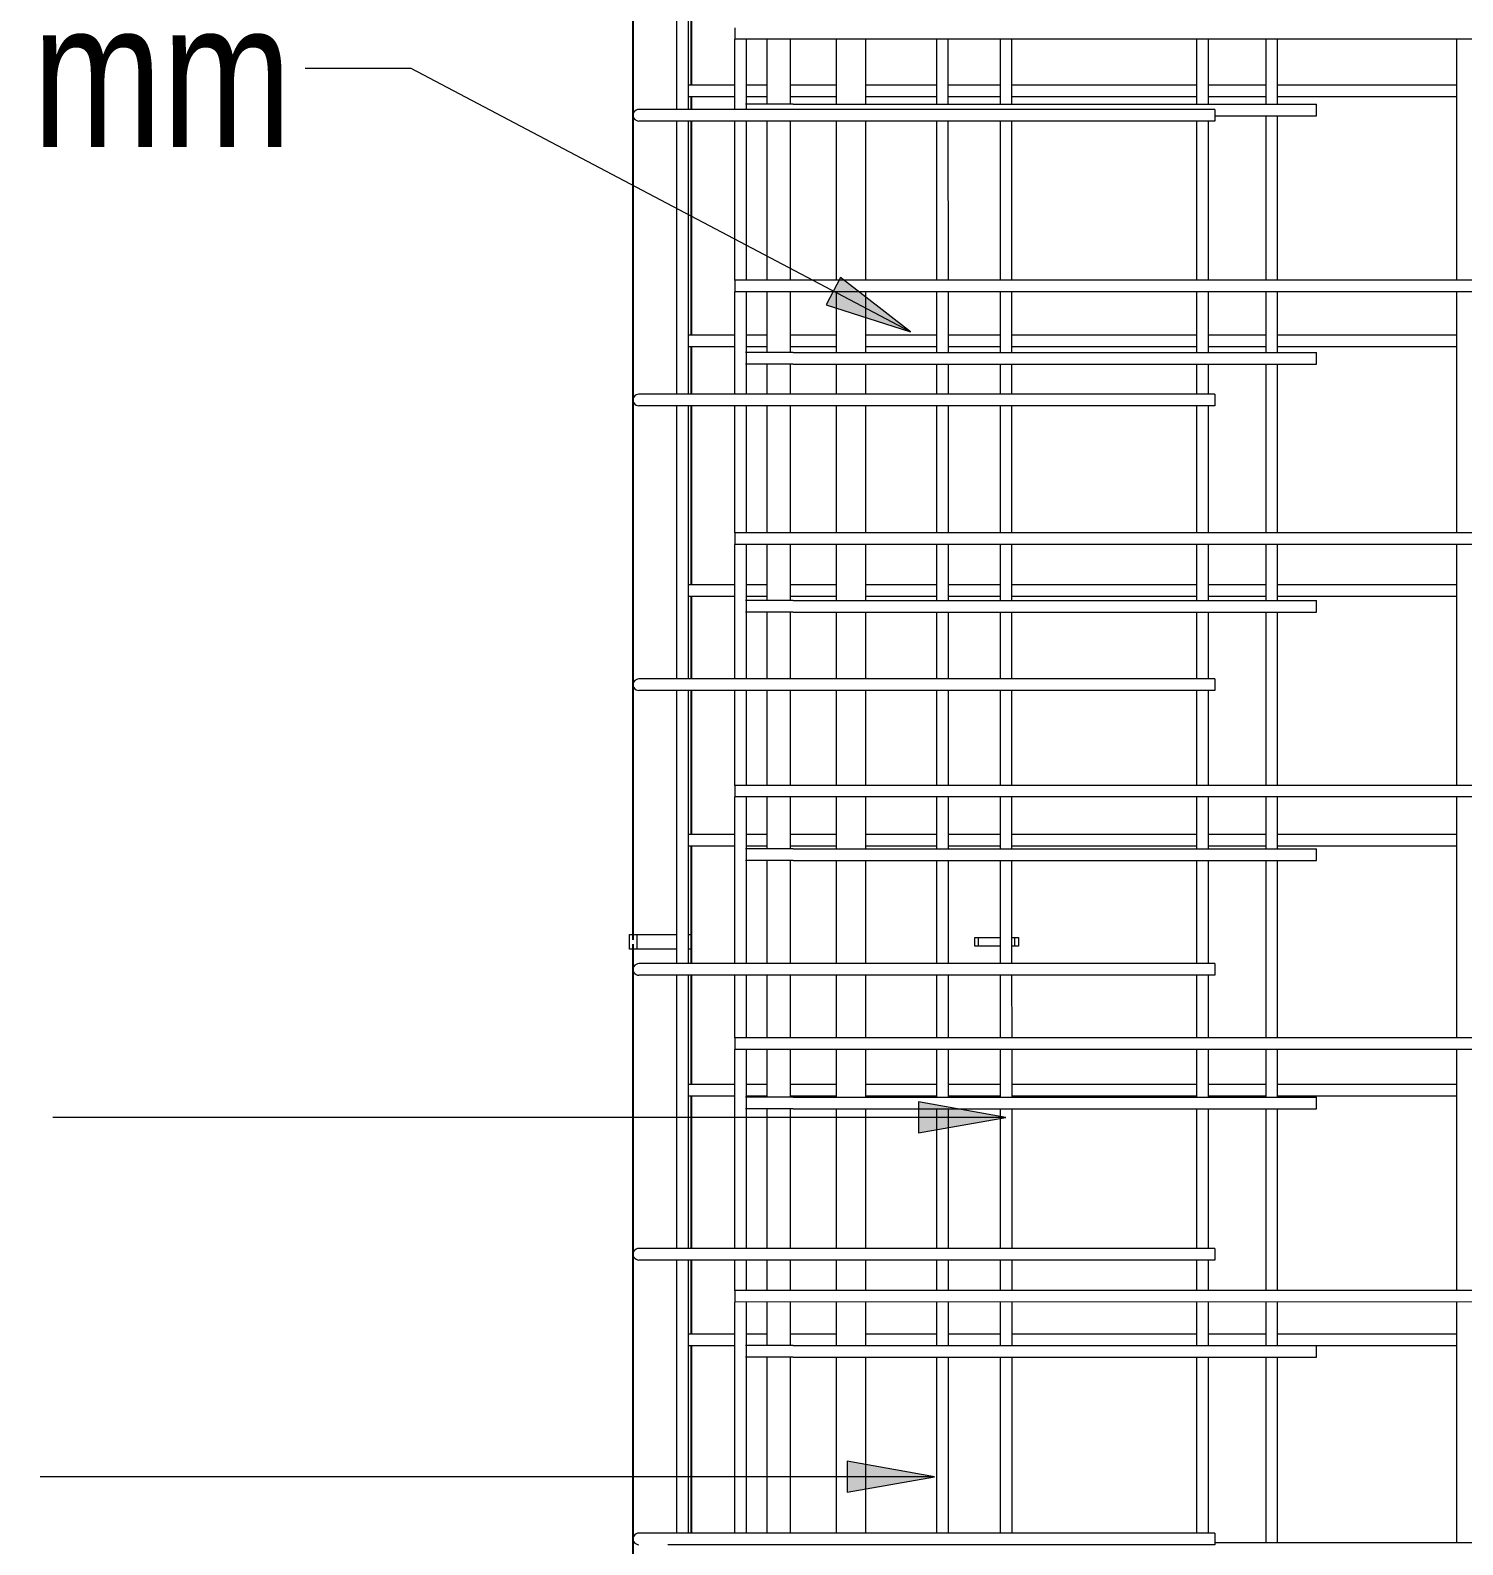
# Model space of a CAD drawing. Header units: millimetres. Extents: x -12508 to 11584, y -2169 to 13538.
# Drawn here: x -10300 to -9315, y 1246 to 2288 of the extents above; entities that cross this region are included whole.
import ezdxf

# ---------------------------------------------------------------- set-up
doc = ezdxf.new("R2010")
doc.units = ezdxf.units.MM
doc.linetypes.add('Dash', pattern=[6.36, 3.18, -3.18])
for name, color, linetype, lineweight in [('A-GENM', 13, 'Continuous', 18), ('A-WALL', 113, 'Continuous', 25), ('A-WALL-HDLN', 110, 'Dash', 25), ('S-RBAR', 171, 'Continuous', 18), ('S-RBAR-IDEN', 171, 'Continuous', 9)]:
    doc.layers.add(name, color=color, linetype=linetype, lineweight=lineweight)
doc.styles.add('Nirmala UI Semilight', font='NirmalaS.ttf', dxfattribs={"width": 0.8, "height": 100})

# ---------------------------------------------------------------- blocks, each defined once
blk = doc.blocks.new('RR spread anchor face based - RR-SA-1_4-160-1726851-Elevation Front 1')
at = {"layer": 'A-GENM'}
for p, q in [((-9650.6, 627.8), (-9648.1, 627.8)), ((-9650.6, 621.8), (-9650.6, 627.8)), ((-9648.1, 627.8), (-9632.9, 627.8)), ((-9648.1, 621.8), (-9648.1, 627.8)), ((-9624.9, 627.8), (-9623.1, 627.8)), ((-9623.1, 627.8), (-9620.6, 627.8)), ((-9623.1, 621.8), (-9623.1, 627.8)), ((-9620.6, 627.8), (-9620.6, 621.8)), ((-9648.1, 621.8), (-9650.6, 621.8)), ((-9632.9, 621.8), (-9648.1, 621.8)), ((-9623.1, 621.8), (-9624.9, 621.8)), ((-9620.6, 621.8), (-9623.1, 621.8))]:
    blk.add_line(p, q, dxfattribs=at)
blk = doc.blocks.new('RR spread anchor face based - RR-SA-2_5-250-V3-Elevation Front 1')
at = {"layer": 'A-GENM'}
for p, q in [((-9888.1, 3035.8), (-9883.1, 3035.8)), ((-9888.1, 3025.8), (-9888.1, 3035.8)), ((-9883.1, 3035.8), (-9855.6, 3035.8)), ((-9883.1, 3035.8), (-9883.1, 3025.8)), ((-9847.6, 3035.8), (-9845.6, 3035.8)), ((-9883.1, 3025.8), (-9888.1, 3025.8)), ((-9855.6, 3025.8), (-9883.1, 3025.8)), ((-9845.6, 3025.8), (-9847.6, 3025.8))]:
    blk.add_line(p, q, dxfattribs=at)

msp = doc.modelspace()

# ---------------------------------------------------------------- hatches: boundary and pattern name
at = {"layer": 'S-RBAR-IDEN'}
for points in [[(-9694.9, 2080.2), (-9743, 2117.6), (-9752.9, 2098.9)], [(-9629.2, 1540.1), (-9689.2, 1550.7), (-9689.2, 1529.5)], [(-9678.3, 1293), (-9738.3, 1303.6), (-9738.3, 1282.4)]]:
    msp.add_hatch(color=256, dxfattribs=at).paths.add_polyline_path(points)

# ---------------------------------------------------------------- linework, layer by layer
at = {"layer": 'A-WALL'}
for p, q in [((-9885.6, 1665.8), (-9885.6, 3025.8)), ((-9845.6, 2413.5), (-9845.6, 2249.8)), ((-9845.6, 2241.8), (-9845.6, 2233.2)), ((-9845.6, 2225.2), (-9845.6, 2078)), ((-9845.6, 2070), (-9845.6, 2037.4)), ((-9845.6, 2029.4), (-9845.6, 1906.2)), ((-9845.6, 1898.2), (-9845.6, 1841.6)), ((-9845.6, 1833.6), (-9845.6, 1734.5)), ((-9845.6, 1726.5), (-9845.6, 1645.8)), ((-9885.6, 629.8), (-9885.6, 1655.8)), ((-9845.6, 1637.8), (-9845.6, 1562.7)), ((-9845.6, 1554.7), (-9845.6, 1450)), ((-9845.6, 1442), (-9845.6, 1391)), ((-9845.6, 1383), (-9845.6, 1254.2))]:
    msp.add_line(p, q, dxfattribs=at)
at = {"layer": 'A-WALL-HDLN'}
msp.add_line((-9885.6, 1655.9), (-9885.6, 1665.8), dxfattribs=at)
at = {"layer": 'S-RBAR'}
for p, q in [((-9855.6, 2233.2), (-9855.6, 2421)), ((-9847.6, 2233.2), (-9847.6, 2421)), ((-9815.6, 2289.4), (-9815.6, 2281.4)), ((-9815.6, 2233.2), (-9815.6, 2281.4)), ((-8637.5, 2281.4), (-9815.6, 2281.4)), ((-9807.6, 2233.2), (-9807.6, 2281.4)), ((-9793.4, 2236.8), (-9793.4, 2281.4)), ((-9777.4, 2236.8), (-9777.4, 2281.4)), ((-9745.6, 2236.8), (-9745.6, 2281.4)), ((-9725.6, 2236.8), (-9725.6, 2281.4)), ((-9676.8, 2236.8), (-9676.8, 2281.4)), ((-9668.8, 2236.8), (-9668.8, 2281.4)), ((-9633, 2236.8), (-9633, 2281.4)), ((-9625, 2236.8), (-9625, 2281.4)), ((-9497.9, 2236.8), (-9497.9, 2281.4)), ((-9489.9, 2236.8), (-9489.9, 2281.4)), ((-9450.3, 2236.8), (-9450.3, 2281.4)), ((-9442.3, 2236.8), (-9442.3, 2281.4)), ((-9319, 2115.7), (-9319, 2281.4)), ((-9815.6, 2249.8), (-9847.6, 2249.8)), ((-9793.4, 2249.8), (-9807.6, 2249.8)), ((-9745.6, 2249.8), (-9777.4, 2249.8)), ((-9676.8, 2249.8), (-9725.6, 2249.8)), ((-9633, 2249.8), (-9668.8, 2249.8)), ((-9497.9, 2249.8), (-9625, 2249.8)), ((-9450.3, 2249.8), (-9489.9, 2249.8)), ((-9319, 2249.8), (-9442.3, 2249.8)), ((-9815.6, 2241.8), (-9847.6, 2241.8)), ((-9793.4, 2241.8), (-9807.6, 2241.8)), ((-9745.6, 2241.8), (-9777.4, 2241.8)), ((-9676.8, 2241.8), (-9725.6, 2241.8)), ((-9633, 2241.8), (-9668.8, 2241.8)), ((-9497.9, 2241.8), (-9625, 2241.8)), ((-9450.3, 2241.8), (-9489.9, 2241.8)), ((-9319, 2241.8), (-9442.3, 2241.8)), ((-9485.6, 2233.2), (-9861.6, 2233.2)), ((-9775.6, 2236.8), (-9415.6, 2236.8)), ((-9485.6, 2233.2), (-9485.6, 2225.2)), ((-9485.6, 2228.8), (-9415.6, 2228.8)), ((-9450.3, 2115.7), (-9450.3, 2228.8)), ((-9442.3, 2115.7), (-9442.3, 2228.8)), ((-9415.6, 2228.8), (-9415.6, 2236.8)), ((-9485.6, 2225.2), (-9861.6, 2225.2)), ((-9855.6, 2037.4), (-9855.6, 2225.2)), ((-9847.6, 2037.4), (-9847.6, 2225.2)), ((-9815.6, 2115.7), (-9815.6, 2225.2)), ((-9807.6, 2115.7), (-9807.6, 2225.2)), ((-9793.4, 2115.7), (-9793.4, 2225.2)), ((-9777.4, 2115.7), (-9777.4, 2225.2)), ((-9745.6, 2115.7), (-9745.6, 2225.2)), ((-9725.6, 2115.7), (-9725.6, 2225.2)), ((-9676.7, 2115.7), (-9676.8, 2225.2)), ((-9668.7, 2115.7), (-9668.8, 2225.2)), ((-9633, 2115.7), (-9633, 2225.2)), ((-9625, 2115.7), (-9625, 2225.2)), ((-9497.9, 2115.7), (-9497.9, 2225.2)), ((-9489.9, 2115.7), (-9489.9, 2225.2)), ((-8637.5, 2115.7), (-9815.6, 2115.7)), ((-9815.6, 2115.7), (-9815.6, 2107.7)), ((-9815.6, 2037.4), (-9815.6, 2107.7)), ((-8637.5, 2107.7), (-9815.6, 2107.7)), ((-9807.6, 2037.4), (-9807.6, 2107.7)), ((-9793.4, 2066.1), (-9793.4, 2107.7)), ((-9777.4, 2066.1), (-9777.4, 2107.7)), ((-9745.6, 2066.1), (-9745.6, 2107.7)), ((-9725.6, 2066.1), (-9725.6, 2107.7)), ((-9676.7, 2066.1), (-9676.7, 2107.7)), ((-9668.7, 2066.1), (-9668.7, 2107.7)), ((-9633, 2066.1), (-9633, 2107.7)), ((-9625, 2066.1), (-9625, 2107.7)), ((-9497.9, 2066.1), (-9497.9, 2107.7)), ((-9489.9, 2066.1), (-9489.9, 2107.7)), ((-9450.3, 2066.1), (-9450.3, 2107.7)), ((-9442.3, 2066.1), (-9442.3, 2107.7)), ((-9319, 1942.1), (-9319, 2107.7)), ((-9815.6, 2078), (-9847.6, 2078)), ((-9793.4, 2078), (-9807.6, 2078)), ((-9745.6, 2078), (-9777.4, 2078)), ((-9676.7, 2078), (-9725.6, 2078)), ((-9633, 2078), (-9668.7, 2078)), ((-9497.9, 2078), (-9625, 2078)), ((-9450.3, 2078), (-9489.9, 2078)), ((-9319, 2078), (-9442.3, 2078)), ((-9815.6, 2070), (-9847.6, 2070)), ((-9793.4, 2070), (-9807.6, 2070)), ((-9745.6, 2070), (-9777.4, 2070)), ((-9775.6, 2066.1), (-9415.6, 2066.1)), ((-9676.7, 2070), (-9725.6, 2070)), ((-9633, 2070), (-9668.7, 2070)), ((-9497.9, 2070), (-9625, 2070)), ((-9450.3, 2070), (-9489.9, 2070)), ((-9319, 2070), (-9442.3, 2070)), ((-9415.6, 2058.1), (-9415.6, 2066.1)), ((-9793.4, 2037.4), (-9793.4, 2058.1)), ((-9777.4, 2037.4), (-9777.4, 2058.1)), ((-9775.6, 2058.1), (-9415.6, 2058.1)), ((-9745.6, 2037.4), (-9745.6, 2058.1)), ((-9725.6, 2037.4), (-9725.6, 2058.1)), ((-9676.7, 2037.4), (-9676.7, 2058.1)), ((-9668.7, 2037.4), (-9668.7, 2058.1)), ((-9633, 2037.4), (-9633, 2058.1)), ((-9625, 2037.4), (-9625, 2058.1)), ((-9497.9, 2037.4), (-9497.9, 2058.1)), ((-9489.9, 2037.4), (-9489.9, 2058.1)), ((-9450.3, 1942.1), (-9450.3, 2058.1)), ((-9442.3, 1942.1), (-9442.3, 2058.1)), ((-9485.6, 2037.4), (-9861.6, 2037.4)), ((-9485.6, 2037.4), (-9485.6, 2029.4)), ((-9485.6, 2029.4), (-9861.6, 2029.4)), ((-9855.6, 1841.6), (-9855.6, 2029.4)), ((-9847.6, 1841.6), (-9847.6, 2029.4)), ((-9815.6, 1942.1), (-9815.6, 2029.4)), ((-9807.6, 1942.1), (-9807.6, 2029.4)), ((-9793.4, 1942.1), (-9793.4, 2029.4)), ((-9777.4, 1942.1), (-9777.4, 2029.4)), ((-9745.6, 1942.1), (-9745.6, 2029.4)), ((-9725.6, 1942.1), (-9725.6, 2029.4)), ((-9676.7, 1942.1), (-9676.7, 2029.4)), ((-9668.7, 1942.1), (-9668.7, 2029.4)), ((-9633, 1942.1), (-9633, 2029.4)), ((-9625, 1942.1), (-9625, 2029.4)), ((-9497.9, 1942.1), (-9497.9, 2029.4)), ((-9489.9, 1942.1), (-9489.9, 2029.4)), ((-8637.5, 1942.1), (-9815.6, 1942.1)), ((-9815.6, 1942.1), (-9815.6, 1934.1)), ((-9815.6, 1841.6), (-9815.6, 1934.1)), ((-8637.5, 1934.1), (-9815.6, 1934.1)), ((-9807.6, 1841.6), (-9807.6, 1934.1)), ((-9793.4, 1895.4), (-9793.4, 1934.1)), ((-9777.4, 1895.4), (-9777.4, 1934.1)), ((-9745.6, 1895.4), (-9745.6, 1934.1)), ((-9725.6, 1895.4), (-9725.6, 1934.1)), ((-9676.7, 1895.4), (-9676.7, 1934.1)), ((-9668.7, 1895.4), (-9668.7, 1934.1)), ((-9633, 1895.4), (-9633, 1934.1)), ((-9625, 1895.4), (-9625, 1934.1)), ((-9497.9, 1895.4), (-9497.9, 1934.1)), ((-9489.9, 1895.4), (-9489.9, 1934.1)), ((-9450.3, 1895.4), (-9450.3, 1934.1)), ((-9442.3, 1895.4), (-9442.3, 1934.1)), ((-9319, 1768.4), (-9319, 1934.1)), ((-9815.6, 1906.2), (-9847.6, 1906.2)), ((-9793.4, 1906.2), (-9807.6, 1906.2)), ((-9745.6, 1906.2), (-9777.4, 1906.2)), ((-9676.7, 1906.2), (-9725.6, 1906.2)), ((-9633, 1906.2), (-9668.7, 1906.2)), ((-9497.9, 1906.2), (-9625, 1906.2)), ((-9450.3, 1906.2), (-9489.9, 1906.2)), ((-9319, 1906.2), (-9442.3, 1906.2)), ((-9815.6, 1898.2), (-9847.6, 1898.2)), ((-9793.4, 1898.2), (-9807.6, 1898.2)), ((-9745.6, 1898.2), (-9777.4, 1898.2)), ((-9775.6, 1895.4), (-9415.6, 1895.4)), ((-9676.7, 1898.2), (-9725.6, 1898.2)), ((-9633, 1898.2), (-9668.7, 1898.2)), ((-9497.9, 1898.2), (-9625, 1898.2)), ((-9450.3, 1898.2), (-9489.9, 1898.2)), ((-9319, 1898.2), (-9442.3, 1898.2)), ((-9415.6, 1887.4), (-9415.6, 1895.4)), ((-9793.4, 1841.6), (-9793.4, 1887.4)), ((-9777.4, 1841.6), (-9777.4, 1887.4)), ((-9775.6, 1887.4), (-9415.6, 1887.4)), ((-9745.6, 1841.6), (-9745.6, 1887.4)), ((-9725.6, 1841.6), (-9725.6, 1887.4)), ((-9676.7, 1841.6), (-9676.7, 1887.4)), ((-9668.7, 1841.6), (-9668.7, 1887.4)), ((-9633, 1841.6), (-9633, 1887.4)), ((-9625, 1841.6), (-9625, 1887.4)), ((-9497.9, 1841.6), (-9497.9, 1887.4)), ((-9489.9, 1841.6), (-9489.9, 1887.4)), ((-9450.3, 1768.4), (-9450.3, 1887.4)), ((-9442.3, 1768.4), (-9442.3, 1887.4)), ((-9485.6, 1841.6), (-9861.6, 1841.6)), ((-9485.6, 1833.6), (-9861.6, 1833.6)), ((-9855.6, 1645.8), (-9855.6, 1833.6)), ((-9847.6, 1645.8), (-9847.6, 1833.6)), ((-9815.6, 1768.4), (-9815.6, 1833.6)), ((-9807.6, 1768.4), (-9807.6, 1833.6)), ((-9793.4, 1768.4), (-9793.4, 1833.6)), ((-9777.4, 1768.4), (-9777.4, 1833.6)), ((-9745.6, 1768.4), (-9745.6, 1833.6)), ((-9725.6, 1768.4), (-9725.6, 1833.6)), ((-9676.7, 1768.4), (-9676.7, 1833.6)), ((-9668.7, 1768.4), (-9668.7, 1833.6)), ((-9633, 1768.4), (-9633, 1833.6)), ((-9625, 1768.4), (-9625, 1833.6)), ((-9497.9, 1768.4), (-9497.9, 1833.6)), ((-9489.9, 1768.4), (-9489.9, 1833.6)), ((-9485.6, 1841.6), (-9485.6, 1833.6)), ((-8637.5, 1768.4), (-9815.6, 1768.4)), ((-9815.6, 1768.4), (-9815.6, 1760.4)), ((-9815.6, 1645.8), (-9815.6, 1760.4)), ((-8644.4, 1760.4), (-9815.6, 1760.4)), ((-9807.6, 1645.8), (-9807.6, 1760.4)), ((-9793.4, 1724.7), (-9793.4, 1760.4)), ((-9777.4, 1724.7), (-9777.4, 1760.4)), ((-9745.6, 1724.7), (-9745.6, 1760.4)), ((-9725.6, 1724.7), (-9725.6, 1760.4)), ((-9676.7, 1724.7), (-9676.7, 1760.4)), ((-9668.7, 1724.7), (-9668.7, 1760.4)), ((-9633, 1724.7), (-9633, 1760.4)), ((-9625, 1724.7), (-9625, 1760.4)), ((-9497.9, 1724.7), (-9497.9, 1760.4)), ((-9489.9, 1724.7), (-9489.9, 1760.4)), ((-9450.3, 1724.7), (-9450.3, 1760.4)), ((-9442.3, 1724.7), (-9442.3, 1760.4)), ((-9319, 1594.8), (-9319, 1760.4)), ((-9815.6, 1734.5), (-9847.6, 1734.5)), ((-9793.4, 1734.5), (-9807.6, 1734.5)), ((-9745.6, 1734.5), (-9777.4, 1734.5)), ((-9676.7, 1734.5), (-9725.6, 1734.5)), ((-9633, 1734.5), (-9668.7, 1734.5)), ((-9497.9, 1734.5), (-9625, 1734.5)), ((-9450.3, 1734.5), (-9489.9, 1734.5)), ((-9319, 1734.5), (-9442.3, 1734.5)), ((-9815.6, 1726.5), (-9847.6, 1726.5)), ((-9793.4, 1726.5), (-9807.6, 1726.5)), ((-9745.6, 1726.5), (-9777.4, 1726.5)), ((-9775.6, 1724.7), (-9415.6, 1724.7)), ((-9676.7, 1726.5), (-9725.6, 1726.5)), ((-9633, 1726.5), (-9668.7, 1726.5)), ((-9497.9, 1726.5), (-9625, 1726.5)), ((-9450.3, 1726.5), (-9489.9, 1726.5)), ((-9319, 1726.5), (-9442.3, 1726.5)), ((-9415.6, 1716.7), (-9415.6, 1724.7)), ((-9793.4, 1645.8), (-9793.4, 1716.7)), ((-9777.4, 1645.8), (-9777.4, 1716.7)), ((-9775.6, 1716.7), (-9415.6, 1716.7)), ((-9745.6, 1645.8), (-9745.6, 1716.7)), ((-9725.6, 1645.8), (-9725.6, 1716.7)), ((-9676.7, 1645.8), (-9676.7, 1716.7)), ((-9668.7, 1645.8), (-9668.7, 1716.7)), ((-9633, 1645.8), (-9633, 1716.7)), ((-9625, 1645.8), (-9625, 1716.7)), ((-9497.9, 1645.8), (-9497.9, 1716.7)), ((-9489.9, 1645.8), (-9489.9, 1716.7)), ((-9450.3, 1594.8), (-9450.3, 1716.7)), ((-9442.3, 1594.8), (-9442.3, 1716.7)), ((-9485.6, 1645.8), (-9861.6, 1645.8)), ((-9485.6, 1645.8), (-9485.6, 1637.8)), ((-9485.6, 1637.8), (-9861.6, 1637.8)), ((-9855.6, 1450), (-9855.6, 1637.8)), ((-9847.6, 1450), (-9847.6, 1637.8)), ((-9815.6, 1594.8), (-9815.6, 1637.8)), ((-9807.6, 1594.8), (-9807.6, 1637.8)), ((-9793.4, 1594.8), (-9793.4, 1637.8)), ((-9777.4, 1594.8), (-9777.4, 1637.8)), ((-9745.6, 1594.8), (-9745.6, 1637.8)), ((-9725.6, 1594.8), (-9725.6, 1637.8)), ((-9676.7, 1594.8), (-9676.7, 1637.8)), ((-9668.7, 1594.8), (-9668.7, 1637.8)), ((-9632.9, 1594.8), (-9633, 1637.8)), ((-9624.9, 1594.8), (-9625, 1637.8)), ((-9497.9, 1594.8), (-9497.9, 1637.8)), ((-9489.9, 1594.8), (-9489.9, 1637.8)), ((-8781.6, 1594.8), (-9815.6, 1594.8)), ((-9815.6, 1594.8), (-9815.6, 1586.8)), ((-9815.6, 1450), (-9815.6, 1586.8)), ((-8637.5, 1586.8), (-9815.6, 1586.8)), ((-9807.6, 1450), (-9807.6, 1586.8)), ((-9793.4, 1554), (-9793.4, 1586.8)), ((-9777.4, 1554), (-9777.4, 1586.8)), ((-9745.6, 1554), (-9745.6, 1586.8)), ((-9725.6, 1554), (-9725.6, 1586.8)), ((-9676.7, 1554), (-9676.7, 1586.8)), ((-9668.7, 1554), (-9668.7, 1586.8)), ((-9632.9, 1554), (-9632.9, 1586.8)), ((-9624.9, 1554), (-9624.9, 1586.8)), ((-9497.9, 1554), (-9497.9, 1586.8)), ((-9489.9, 1554), (-9489.9, 1586.8)), ((-9450.3, 1554), (-9450.3, 1586.8)), ((-9442.3, 1554), (-9442.3, 1586.8)), ((-9319, 1421.1), (-9319, 1586.8)), ((-9815.6, 1562.7), (-9847.6, 1562.7)), ((-9793.4, 1562.7), (-9807.6, 1562.7)), ((-9745.6, 1562.7), (-9777.4, 1562.7)), ((-9676.7, 1562.7), (-9725.6, 1562.7)), ((-9632.9, 1562.7), (-9668.7, 1562.7)), ((-9497.9, 1562.7), (-9624.9, 1562.7)), ((-9450.3, 1562.7), (-9489.9, 1562.7)), ((-9319, 1562.7), (-9442.3, 1562.7)), ((-9815.6, 1554.7), (-9847.6, 1554.7)), ((-9793.4, 1554.7), (-9807.6, 1554.7)), ((-9745.6, 1554.7), (-9777.4, 1554.7)), ((-9775.6, 1554), (-9415.6, 1554)), ((-9676.7, 1554.7), (-9725.6, 1554.7)), ((-9632.9, 1554.7), (-9668.7, 1554.7)), ((-9497.9, 1554.7), (-9624.9, 1554.7)), ((-9450.3, 1554.7), (-9489.9, 1554.7)), ((-9319, 1554.7), (-9442.3, 1554.7)), ((-9415.6, 1546), (-9415.6, 1554)), ((-9793.4, 1450), (-9793.4, 1546)), ((-9777.4, 1450), (-9777.4, 1546)), ((-9775.6, 1546), (-9415.6, 1546)), ((-9745.6, 1450), (-9745.6, 1546)), ((-9725.6, 1450), (-9725.6, 1546)), ((-9676.7, 1450), (-9676.7, 1546)), ((-9668.7, 1450), (-9668.7, 1546)), ((-9632.9, 1450), (-9632.9, 1546)), ((-9624.9, 1450), (-9624.9, 1546)), ((-9497.9, 1450), (-9497.9, 1546)), ((-9489.9, 1450), (-9489.9, 1546)), ((-9450.3, 1421.1), (-9450.3, 1546)), ((-9442.3, 1421.1), (-9442.3, 1546)), ((-9485.6, 1450), (-9861.6, 1450)), ((-9485.6, 1450), (-9485.6, 1442)), ((-9485.6, 1442), (-9861.6, 1442)), ((-9855.6, 1254.2), (-9855.6, 1442)), ((-9847.6, 1254.2), (-9847.6, 1442)), ((-9815.6, 1421.1), (-9815.6, 1442)), ((-9807.6, 1421.1), (-9807.6, 1442)), ((-9793.4, 1421.1), (-9793.4, 1442)), ((-9777.4, 1421.1), (-9777.4, 1442)), ((-9745.6, 1421.1), (-9745.6, 1442)), ((-9725.6, 1421.1), (-9725.6, 1442)), ((-9676.7, 1421.1), (-9676.7, 1442)), ((-9668.7, 1421.1), (-9668.7, 1442)), ((-9632.9, 1421.1), (-9632.9, 1442)), ((-9624.9, 1421.1), (-9624.9, 1442)), ((-9497.9, 1421.1), (-9497.9, 1442)), ((-9489.9, 1421.1), (-9489.9, 1442)), ((-8637.5, 1421.2), (-9815.6, 1421.1)), ((-9815.6, 1421.1), (-9815.6, 1413.1)), ((-8637.5, 1413.2), (-9815.6, 1413.1)), ((-9815.6, 1254.2), (-9815.6, 1413.1)), ((-9807.6, 1254.2), (-9807.6, 1413.1)), ((-9793.4, 1383.3), (-9793.4, 1413.1)), ((-9777.4, 1383.3), (-9777.4, 1413.1)), ((-9745.6, 1383.3), (-9745.6, 1413.1)), ((-9725.6, 1383.3), (-9725.6, 1413.1)), ((-9676.7, 1383.3), (-9676.7, 1413.1)), ((-9668.7, 1383.3), (-9668.7, 1413.1)), ((-9632.9, 1383.3), (-9632.9, 1413.1)), ((-9624.9, 1383.3), (-9624.9, 1413.1)), ((-9497.9, 1383.3), (-9497.9, 1413.1)), ((-9489.9, 1383.3), (-9489.9, 1413.1)), ((-9450.3, 1383.3), (-9450.3, 1413.1)), ((-9442.3, 1383.3), (-9442.3, 1413.1)), ((-9319, 1247.5), (-9319, 1413.1)), ((-9815.6, 1391), (-9847.6, 1391)), ((-9793.4, 1391), (-9807.6, 1391)), ((-9745.6, 1391), (-9777.4, 1391)), ((-9676.7, 1391), (-9725.6, 1391)), ((-9632.9, 1391), (-9668.7, 1391)), ((-9497.9, 1391), (-9624.9, 1391)), ((-9450.3, 1391), (-9489.9, 1391)), ((-9319, 1391), (-9442.3, 1391)), ((-9815.6, 1383), (-9847.6, 1383)), ((-9793.4, 1254.2), (-9793.4, 1375.3)), ((-9777.4, 1254.2), (-9777.4, 1375.3)), ((-9775.6, 1383.3), (-9415.6, 1383.3)), ((-9775.6, 1375.3), (-9415.6, 1375.3)), ((-9745.6, 1254.2), (-9745.6, 1375.3)), ((-9725.6, 1254.2), (-9725.6, 1375.3)), ((-9676.7, 1254.2), (-9676.7, 1375.3)), ((-9668.7, 1254.2), (-9668.7, 1375.3)), ((-9632.9, 1254.2), (-9632.9, 1375.3)), ((-9624.9, 1254.2), (-9624.9, 1375.3)), ((-9497.9, 1254.2), (-9497.9, 1375.3)), ((-9489.9, 1254.2), (-9489.9, 1375.3)), ((-9450.3, 1247.5), (-9450.3, 1375.3)), ((-9442.3, 1247.5), (-9442.3, 1375.3)), ((-9415.6, 1375.3), (-9415.6, 1383.3)), ((-9319, 1383), (-9415.6, 1383)), ((-9485.6, 1254.2), (-9861.6, 1254.2)), ((-9485.6, 1254.2), (-9485.6, 1246.2)), ((-9485.6, 1246.2), (-9861.6, 1246.2)), ((-8637.5, 1247.5), (-9485.6, 1247.5))]:
    msp.add_line(p, q, dxfattribs=at)
for centre in [(-9881.6, 2229.2), (-9881.6, 2033.4), (-9881.6, 1837.6), (-9881.6, 1641.8), (-9881.6, 1446), (-9881.6, 1250.2)]:
    msp.add_arc(centre, 4, 90.0006, 270.0006, dxfattribs=at)
for centre, major_axis, end_param in [((-9861.6, 2233.2), (20, 0), 3.141581), ((-9775.6, 2236.8), (36, 0), 2.707331), ((-9861.6, 2225.2), (20, 0), 3.141581), ((-9775.6, 2066.1), (36, 0), 2.707331), ((-9775.6, 2058.1), (36, 0), 2.707331), ((-9861.6, 2037.4), (20, 0), 3.141581), ((-9861.6, 2029.4), (20, 0), 3.141581), ((-9775.6, 1895.4), (36, 0), 2.707331), ((-9775.6, 1887.4), (36, 0), 2.707331), ((-9861.6, 1841.6), (20, 0), 3.141581), ((-9861.6, 1833.6), (20, 0), 3.141581), ((-9775.6, 1724.7), (36, 0), 2.707331), ((-9775.6, 1716.7), (36, 0), 2.707331), ((-9861.6, 1645.8), (20, 0), 3.141581), ((-9861.6, 1637.8), (20, 0), 3.141581), ((-9775.6, 1554), (36, 0), 2.707331), ((-9775.6, 1546), (36, 0), 2.707331), ((-9861.6, 1450), (20, 0), 3.141581), ((-9861.6, 1442), (20, 0), 3.141581), ((-9775.6, 1383.3), (36, 0), 2.707331), ((-9775.6, 1375.3), (36, 0), 2.707331), ((-9861.6, 1254.2), (20, 0), 3.141581)]:
    msp.add_ellipse(centre, major_axis=major_axis, ratio=0.000005, start_param=1.570785, end_param=end_param, dxfattribs=at)
at = {"layer": 'S-RBAR-IDEN'}
for p, q in [((-10038.2, 2261.3), (-10111.2, 2261.3)), ((-9694.9, 2080.2), (-10038.2, 2261.3)), ((-9743, 2117.6), (-9752.9, 2098.9)), ((-9694.9, 2080.2), (-9743, 2117.6)), ((-9752.9, 2098.9), (-9694.9, 2080.2)), ((-9629.2, 1540.1), (-9689.2, 1550.7)), ((-9689.2, 1550.7), (-9689.2, 1529.5)), ((-9629.2, 1540.1), (-10284.8, 1540.1)), ((-9689.2, 1529.5), (-9629.2, 1540.1)), ((-9678.3, 1293), (-9738.3, 1303.6)), ((-9738.3, 1303.6), (-9738.3, 1282.4)), ((-9678.3, 1293), (-10293.3, 1293)), ((-9738.3, 1282.4), (-9678.3, 1293))]:
    msp.add_line(p, q, dxfattribs=at)

# ---------------------------------------------------------------- block references
at = {"layer": 'A-GENM'}
for name, p in [('RR spread anchor face based - RR-SA-2_5-250-V3-Elevation Front 1', (0, -1370)), ('RR spread anchor face based - RR-SA-1_4-160-1726851-Elevation Front 1', (0, 1036))]:
    msp.add_blockref(name, p, dxfattribs=at)

# ---------------------------------------------------------------- texts
at = {"layer": 'S-RBAR-IDEN', "insert": (-11709.3, 2307.4), "char_height": 100, "width": 1934.312, "attachment_point": 1, "style": 'Nirmala UI Semilight'}
msp.add_mtext('-(30)-T8 Horizontal Bar@175 mm', dxfattribs=at)

doc.saveas('drawing.dxf')
